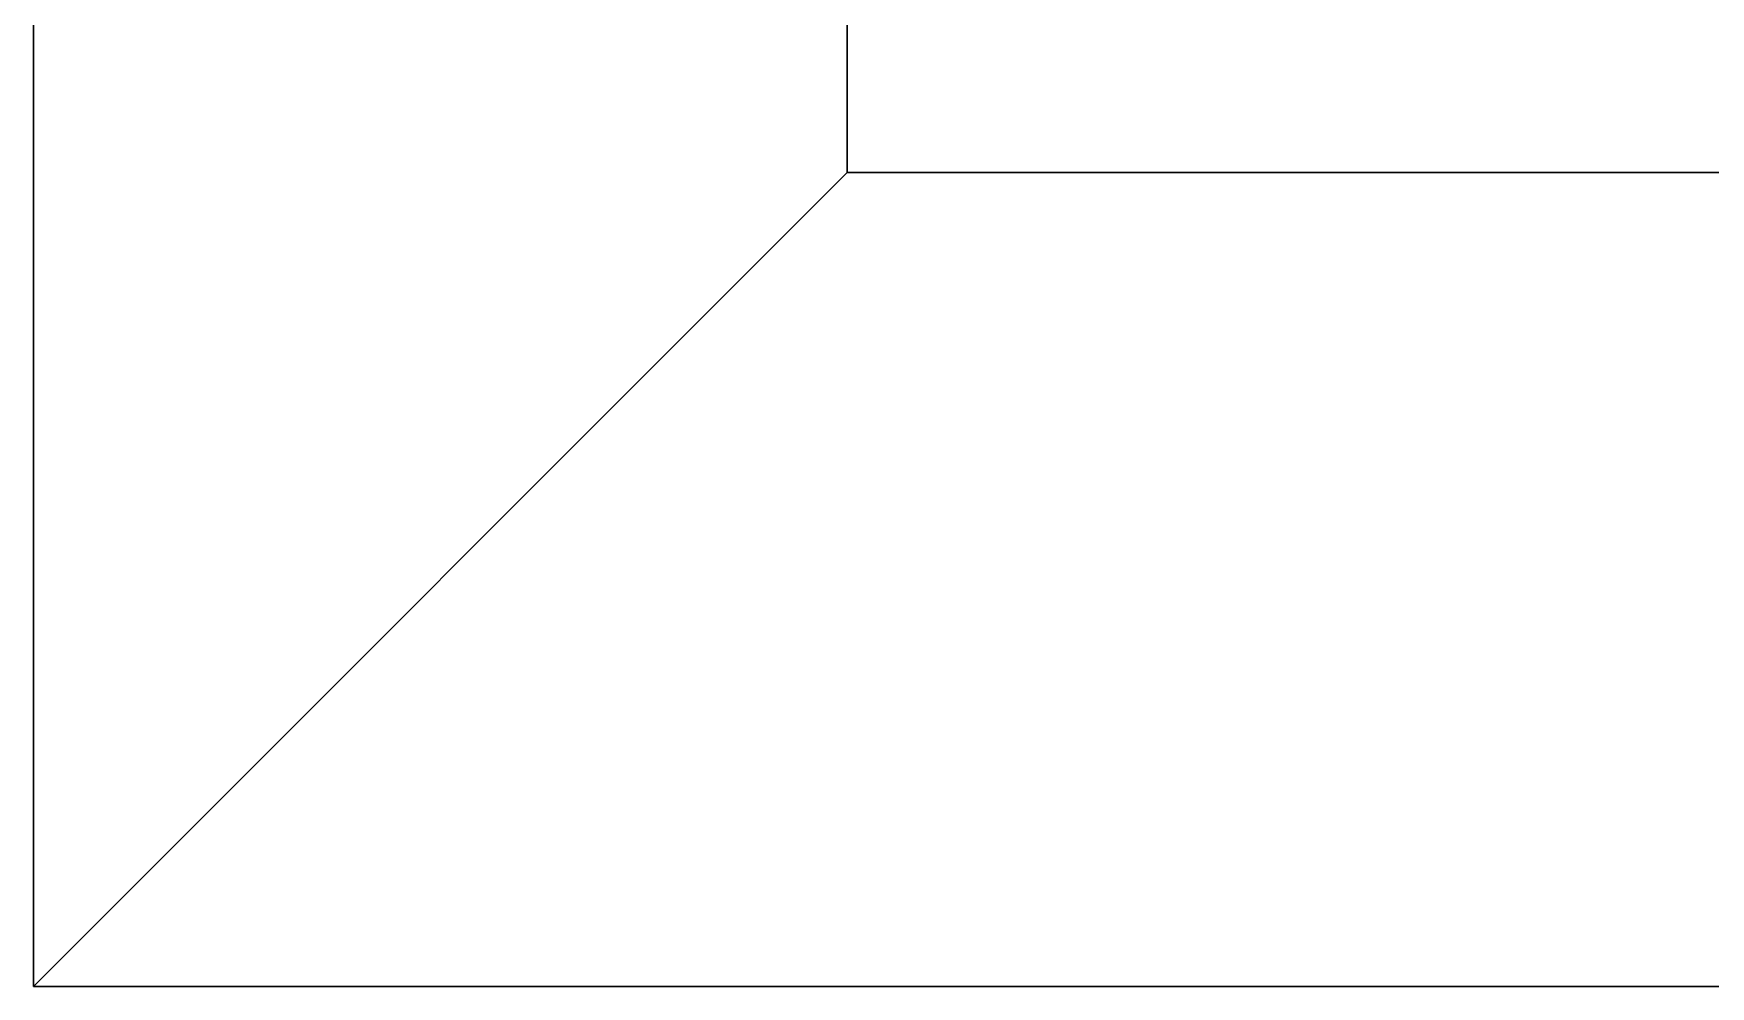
# Model space of a CAD drawing. Extents: x 0 to 2825, y -3457 to 0.
# Drawn here: x 0 to 309.2, y -3457 to -3281.4 of the extents above; entities that cross this region are included whole.
import ezdxf

# ---------------------------------------------------------------- set-up
doc = ezdxf.new("R2010")
doc.units = 0
doc.layers.add('LAYER0', color=7, linetype='CONTINUOUS')
doc.layers.add('LAYER1', color=7, linetype='CONTINUOUS')

msp = doc.modelspace()

# ---------------------------------------------------------------- linework, layer by layer
at = {"layer": 'LAYER0', "invisible_edges": 1}
for points in [[(2825, 0), (0, -3457), (0, 0), (2825, 0)], [(0, 0, 5), (0, -3457), (0, -3457, 5), (0, 0, 5)], [(0, -3457), (0, 0, 5), (0, 0), (0, -3457)], [(2825, -3457, 5), (0, 0, 5), (0, -3457, 5), (2825, -3457, 5)], [(0, 0, 5), (2825, -3457, 5), (2825, 0, 5), (0, 0, 5)], [(0, -3457), (2825, 0), (2825, -3457), (0, -3457)], [(2825, -3457, 5), (0, -3457), (2825, -3457), (2825, -3457, 5)], [(0, -3457), (2825, -3457, 5), (0, -3457, 5), (0, -3457)]]:
    msp.add_3dface(points, dxfattribs=at)
at = {"layer": 'LAYER1'}
for points, invisible_edges in [([(150, -150, 5), (0, -3457, 5), (0, 0, 5), (150, -150, 5)], 5), ([(0, 0, 2599), (0, -3457, 5), (0, -3457, 2599), (0, 0, 2599)], 1), ([(0, -3457, 5), (0, 0, 2599), (0, 0, 5), (0, -3457, 5)], 1), ([(0, -3457, 5), (150, -150, 5), (150, -3307, 5), (0, -3457, 5)], 5), ([(150, -150, 5), (150, -3307, 2599), (150, -3307, 5), (150, -150, 5)], 1), ([(150, -3307, 2599), (150, -150, 5), (150, -150, 2599), (150, -3307, 2599)], 1), ([(0, -3457, 5), (150, -3307, 5), (918, -3457, 5), (0, -3457, 5)], 3), ([(918, -3457, 5), (150, -3307, 5), (918, -3307, 5), (918, -3457, 5)], 1), ([(2675, -3307, 2205), (150, -3307, 2599), (2675, -3307, 2599), (2675, -3307, 2205)], 1), ([(1830, -3307, 2205), (150, -3307, 2599), (2675, -3307, 2205), (1830, -3307, 2205)], 3), ([(1648, -3307, 2205), (150, -3307, 2599), (1830, -3307, 2205), (1648, -3307, 2205)], 7), ([(918, -3307, 2205), (150, -3307, 2599), (1648, -3307, 2205), (918, -3307, 2205)], 3), ([(918, -3307, 5), (150, -3307, 2599), (918, -3307, 2205), (918, -3307, 5)], 3), ([(150, -3307, 2599), (918, -3307, 5), (150, -3307, 5), (150, -3307, 2599)], 1), ([(0, -3457, 2599), (918, -3457, 2205), (2825, -3457, 2599), (0, -3457, 2599)], 3), ([(0, -3457, 5), (918, -3457, 2205), (0, -3457, 2599), (0, -3457, 5)], 3), ([(918, -3457, 2205), (0, -3457, 5), (918, -3457, 5), (918, -3457, 2205)], 1)]:
    msp.add_3dface(points, dxfattribs=dict(at, invisible_edges=invisible_edges))

# ---------------------------------------------------------------- meshes
mesh = msp.add_polymesh((5, 2), dxfattribs=at)
for k, corner in enumerate([(2675, -150, 2599), (150, -150, 2599), (2675, -3307, 2599), (2675, -150, 2599), (150, -3307, 2599), (2675, -3307, 2599), (150, -150, 2599), (150, -3307, 2599), (0, 0, 2599), (0, -3457, 2599)]):
    mesh.set_mesh_vertex(divmod(k, 2), corner)

doc.saveas('drawing.dxf')
